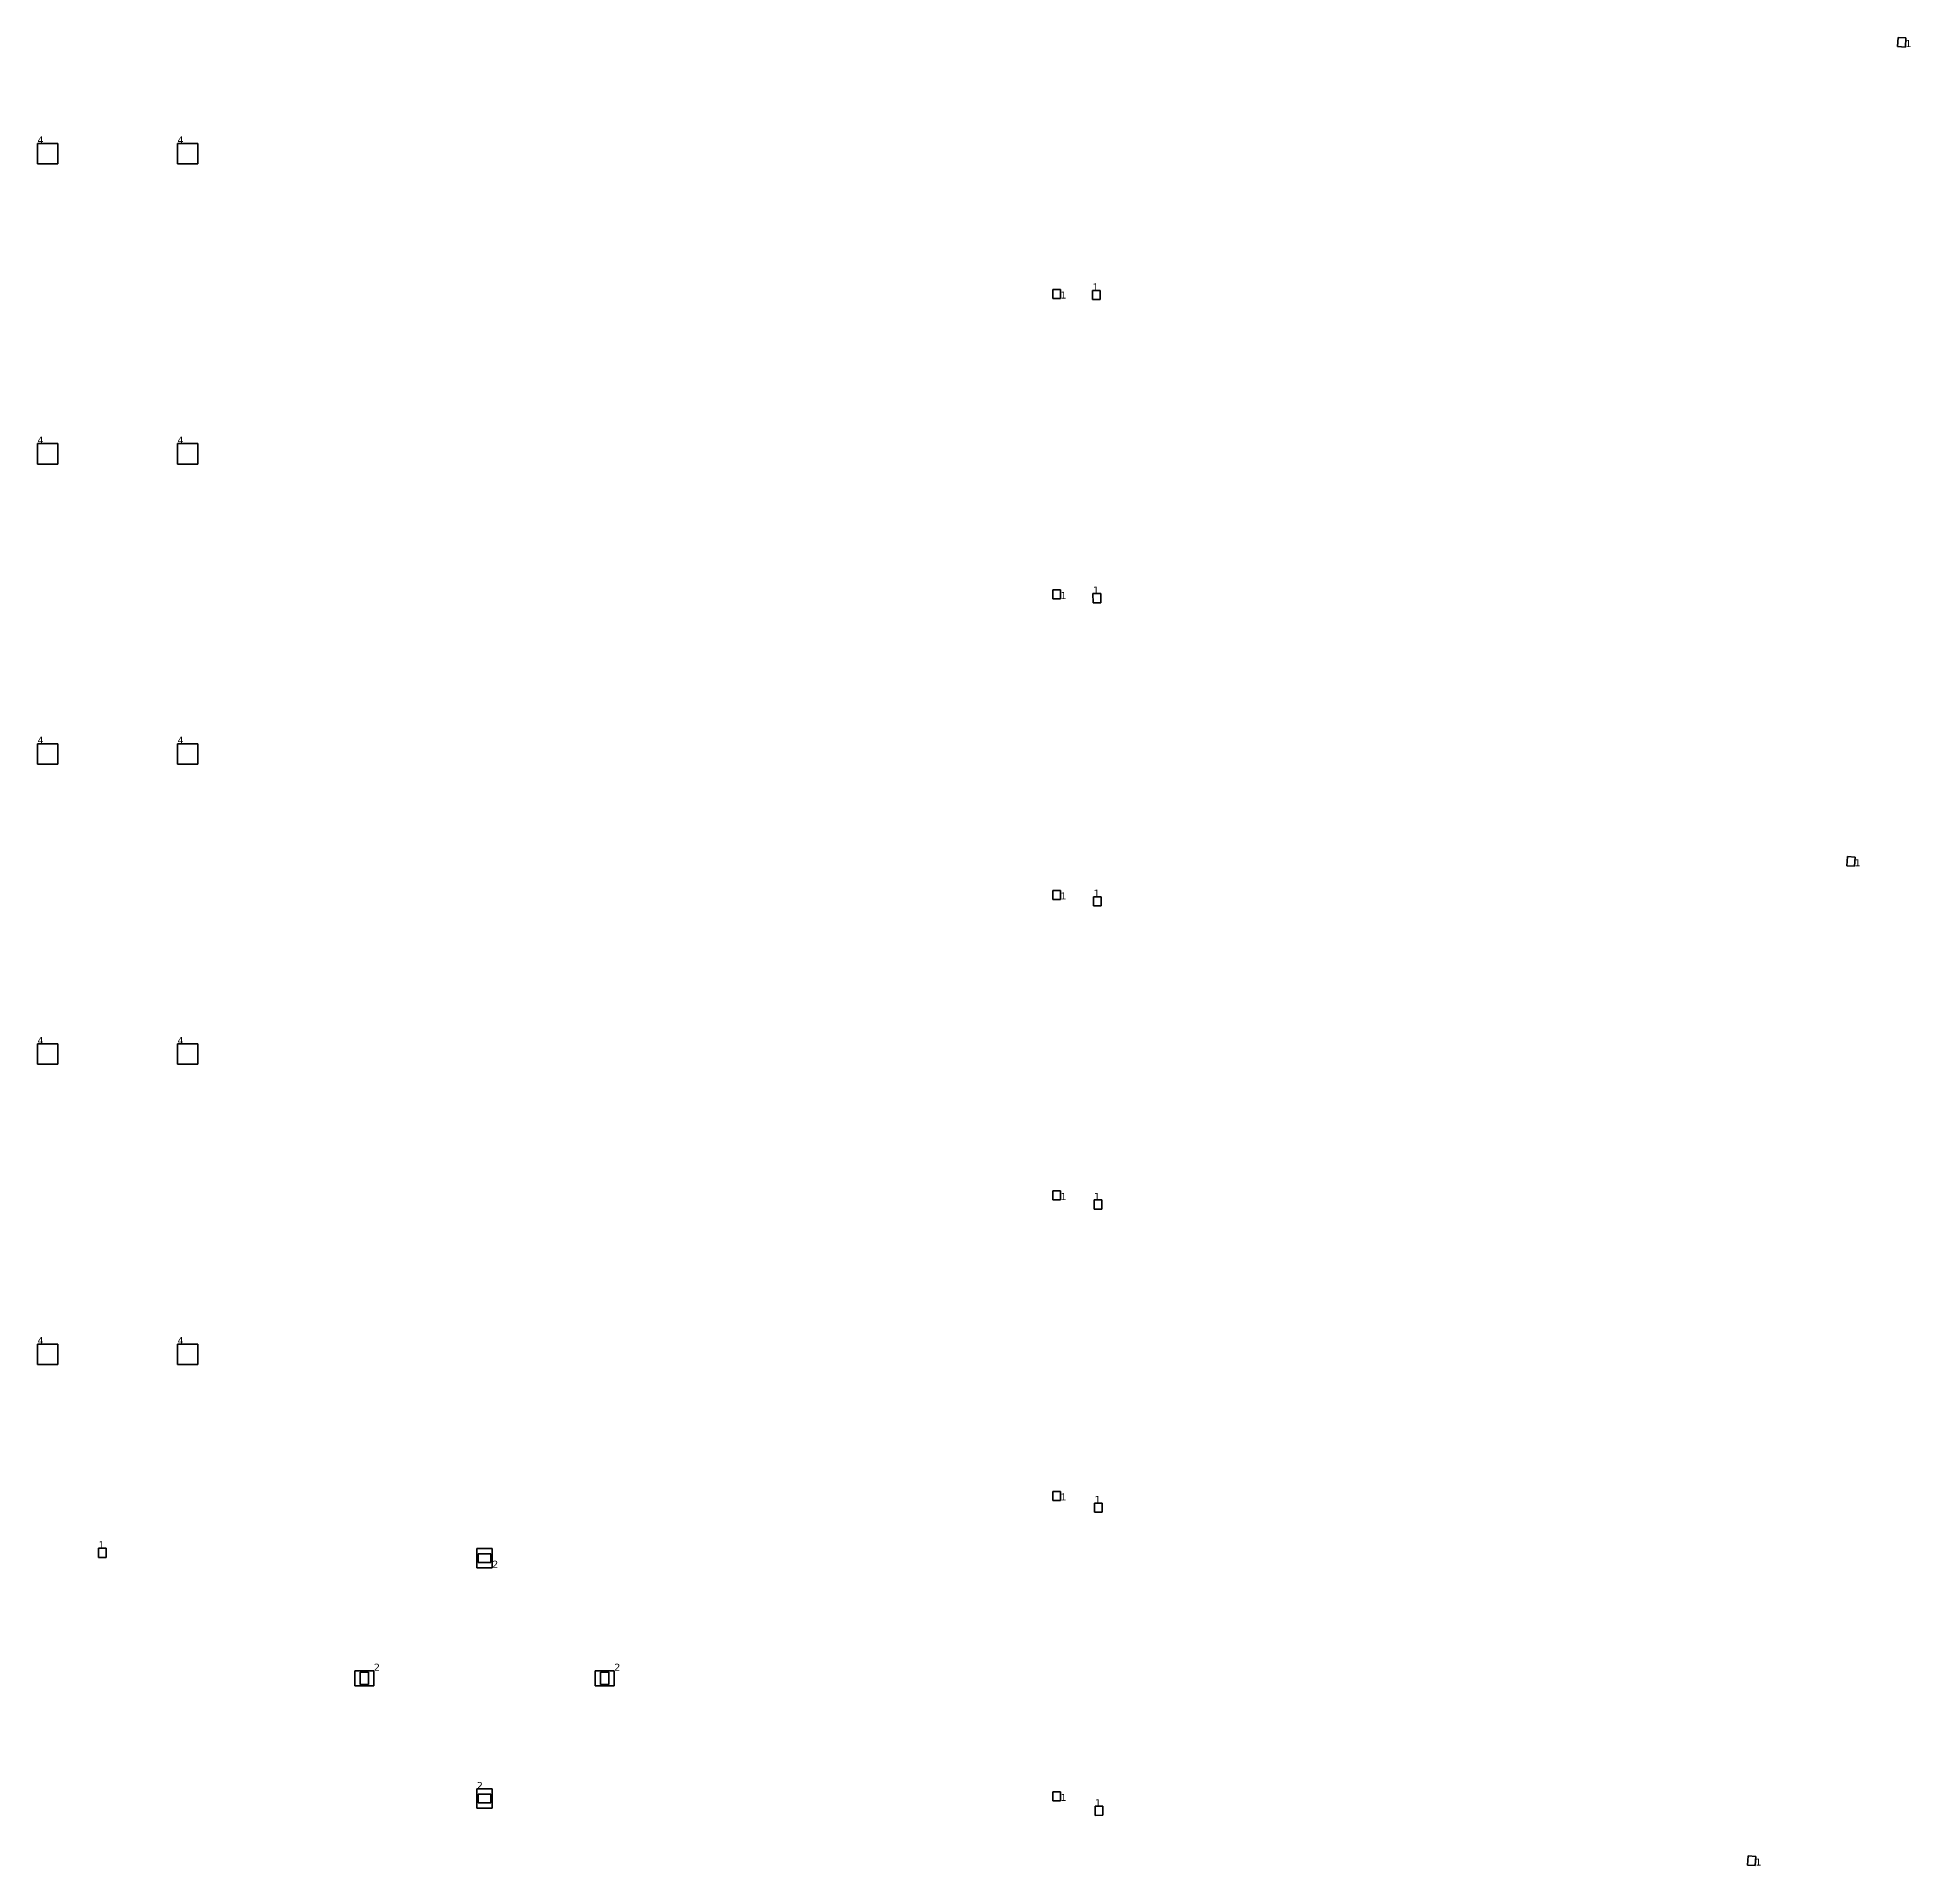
# Model space of a CAD drawing. Header units: inches. Extents: x -3 to 1235, y -1 to 963.
# Drawn here: x 159.58 to 207.85, y 57.78 to 104.87 of the extents above; entities that cross this region are included whole.
import ezdxf

# ---------------------------------------------------------------- set-up
doc = ezdxf.new("R2010")
doc.units = ezdxf.units.IN
doc.header["$MEASUREMENT"] = 0
doc.layers.add('DLX_TERR_LUM', color=7, linetype='Continuous', true_color=0x000000)
doc.layers.add('DLX_TERR_LUMKEY_IDX', color=7, linetype='Continuous', true_color=0x7f7f7f)
doc.styles.add('TableTextStyle', font='')
doc.styles.get('TableTextStyle').set_extended_font_data('VERDANA.TTF')

msp = doc.modelspace()

# ---------------------------------------------------------------- linework, layer by layer
at = {"layer": 'DLX_TERR_LUM'}
for points in [[(207.516, 104.631, 0), (207.531, 104.865, 0)], [(207.531, 104.865, 0), (207.516, 104.631, 0)], [(207.531, 104.865, 0), (207.516, 104.631, 0)], [(207.516, 104.631, 0), (207.531, 104.865, 0)], [(207.531, 104.865, 0), (207.73, 104.853, 0)], [(207.73, 104.853, 0), (207.531, 104.865, 0)], [(207.531, 104.865, 0), (207.531, 104.865, 0)], [(207.531, 104.865, 0), (207.531, 104.865, 0)], [(207.73, 104.853, 0), (207.531, 104.865, 0)], [(207.531, 104.865, 0), (207.73, 104.853, 0)], [(207.73, 104.853, 0), (207.716, 104.618, 0)], [(207.716, 104.618, 0), (207.73, 104.853, 0)], [(207.716, 104.618, 0), (207.73, 104.853, 0)], [(207.73, 104.853, 0), (207.716, 104.618, 0)], [(207.73, 104.853, 0), (207.73, 104.853, 0)], [(207.73, 104.853, 0), (207.73, 104.853, 0)], [(207.716, 104.618, 0), (207.516, 104.631, 0)], [(207.516, 104.631, 0), (207.516, 104.631, 0)], [(207.516, 104.631, 0), (207.716, 104.618, 0)], [(207.516, 104.631, 0), (207.516, 104.631, 0)], [(207.516, 104.631, 0), (207.716, 104.618, 0)], [(207.716, 104.618, 0), (207.516, 104.631, 0)], [(207.716, 104.618, 0), (207.716, 104.618, 0)], [(207.716, 104.618, 0), (207.716, 104.618, 0)], [(159.581, 101.61, 0), (159.581, 102.135, 0)], [(159.581, 102.135, 0), (159.581, 102.135, 0)], [(159.581, 102.135, 0), (159.581, 101.61, 0)], [(159.581, 102.135, 0), (160.106, 102.135, 0)], [(160.106, 102.135, 0), (159.581, 102.135, 0)], [(159.581, 102.135, 0), (159.581, 102.135, 0)], [(160.106, 102.135, 0), (159.581, 102.135, 0)], [(159.581, 102.135, 0), (159.581, 101.61, 0)], [(159.581, 101.61, 0), (159.581, 102.135, 0)], [(159.581, 102.135, 0), (160.106, 102.135, 0)], [(160.106, 102.135, 0), (160.106, 102.135, 0)], [(160.106, 102.135, 0), (160.106, 101.61, 0)], [(160.106, 101.61, 0), (160.106, 102.135, 0)], [(160.106, 102.135, 0), (160.106, 102.135, 0)], [(160.106, 101.61, 0), (160.106, 102.135, 0)], [(160.106, 102.135, 0), (160.106, 101.61, 0)], [(163.189, 101.61, 0), (163.189, 102.135, 0)], [(163.189, 102.135, 0), (163.189, 102.135, 0)], [(163.189, 102.135, 0), (163.189, 101.61, 0)], [(163.189, 102.135, 0), (163.714, 102.135, 0)], [(163.714, 102.135, 0), (163.189, 102.135, 0)], [(163.189, 102.135, 0), (163.189, 102.135, 0)], [(163.714, 102.135, 0), (163.189, 102.135, 0)], [(163.189, 102.135, 0), (163.189, 101.61, 0)], [(163.189, 101.61, 0), (163.189, 102.135, 0)], [(163.189, 102.135, 0), (163.714, 102.135, 0)], [(163.714, 102.135, 0), (163.714, 102.135, 0)], [(163.714, 102.135, 0), (163.714, 101.61, 0)], [(163.714, 101.61, 0), (163.714, 102.135, 0)], [(163.714, 102.135, 0), (163.714, 102.135, 0)], [(163.714, 101.61, 0), (163.714, 102.135, 0)], [(163.714, 102.135, 0), (163.714, 101.61, 0)], [(160.106, 101.61, 0), (159.581, 101.61, 0)], [(159.581, 101.61, 0), (159.581, 101.61, 0)], [(159.581, 101.61, 0), (160.106, 101.61, 0)], [(159.581, 101.61, 0), (159.581, 101.61, 0)], [(159.581, 101.61, 0), (160.106, 101.61, 0)], [(160.106, 101.61, 0), (159.581, 101.61, 0)], [(160.106, 101.61, 0), (160.106, 101.61, 0)], [(160.106, 101.61, 0), (160.106, 101.61, 0)], [(163.714, 101.61, 0), (163.189, 101.61, 0)], [(163.189, 101.61, 0), (163.189, 101.61, 0)], [(163.189, 101.61, 0), (163.714, 101.61, 0)], [(163.189, 101.61, 0), (163.189, 101.61, 0)], [(163.189, 101.61, 0), (163.714, 101.61, 0)], [(163.714, 101.61, 0), (163.189, 101.61, 0)], [(163.714, 101.61, 0), (163.714, 101.61, 0)], [(163.714, 101.61, 0), (163.714, 101.61, 0)], [(185.744, 98.377, 0), (185.944, 98.377, 0)], [(185.944, 98.377, 0), (185.744, 98.377, 0)], [(185.744, 98.377, 0), (185.744, 98.377, 0)], [(185.744, 98.142, 0), (185.744, 98.377, 0)], [(185.744, 98.377, 0), (185.744, 98.377, 0)], [(185.744, 98.377, 0), (185.744, 98.142, 0)], [(185.944, 98.377, 0), (185.744, 98.377, 0)], [(185.744, 98.377, 0), (185.744, 98.142, 0)], [(185.744, 98.377, 0), (185.944, 98.377, 0)], [(185.744, 98.142, 0), (185.744, 98.377, 0)], [(185.944, 98.142, 0), (185.744, 98.142, 0)], [(185.744, 98.142, 0), (185.744, 98.142, 0)], [(185.744, 98.142, 0), (185.944, 98.142, 0)], [(185.744, 98.142, 0), (185.744, 98.142, 0)], [(185.744, 98.142, 0), (185.944, 98.142, 0)], [(185.944, 98.142, 0), (185.744, 98.142, 0)], [(185.944, 98.377, 0), (185.944, 98.377, 0)], [(185.944, 98.377, 0), (185.944, 98.142, 0)], [(185.944, 98.142, 0), (185.944, 98.377, 0)], [(185.944, 98.377, 0), (185.944, 98.377, 0)], [(185.944, 98.142, 0), (185.944, 98.377, 0)], [(185.944, 98.377, 0), (185.944, 98.142, 0)], [(185.944, 98.142, 0), (185.944, 98.142, 0)], [(185.944, 98.142, 0), (185.944, 98.142, 0)], [(186.769, 98.35, 0), (186.969, 98.351, 0)], [(186.969, 98.351, 0), (186.769, 98.35, 0)], [(186.969, 98.351, 0), (186.769, 98.35, 0)], [(186.769, 98.35, 0), (186.969, 98.351, 0)], [(186.769, 98.115, 0), (186.769, 98.35, 0)], [(186.769, 98.35, 0), (186.769, 98.35, 0)], [(186.769, 98.35, 0), (186.769, 98.115, 0)], [(186.769, 98.35, 0), (186.769, 98.35, 0)], [(186.769, 98.35, 0), (186.769, 98.115, 0)], [(186.769, 98.115, 0), (186.769, 98.35, 0)], [(186.969, 98.116, 0), (186.769, 98.115, 0)], [(186.769, 98.115, 0), (186.969, 98.116, 0)], [(186.769, 98.115, 0), (186.969, 98.116, 0)], [(186.969, 98.116, 0), (186.769, 98.115, 0)], [(186.769, 98.115, 0), (186.769, 98.115, 0)], [(186.769, 98.115, 0), (186.769, 98.115, 0)], [(186.969, 98.351, 0), (186.969, 98.351, 0)], [(186.969, 98.351, 0), (186.969, 98.116, 0)], [(186.969, 98.116, 0), (186.969, 98.351, 0)], [(186.969, 98.351, 0), (186.969, 98.351, 0)], [(186.969, 98.116, 0), (186.969, 98.351, 0)], [(186.969, 98.351, 0), (186.969, 98.116, 0)], [(186.969, 98.116, 0), (186.969, 98.116, 0)], [(186.969, 98.116, 0), (186.969, 98.116, 0)], [(159.581, 93.879, 0), (159.581, 94.404, 0)], [(159.581, 94.404, 0), (159.581, 94.404, 0)], [(159.581, 94.404, 0), (159.581, 93.879, 0)], [(159.581, 94.404, 0), (160.106, 94.404, 0)], [(160.106, 94.404, 0), (159.581, 94.404, 0)], [(159.581, 94.404, 0), (159.581, 94.404, 0)], [(160.106, 94.404, 0), (159.581, 94.404, 0)], [(159.581, 94.404, 0), (159.581, 93.879, 0)], [(159.581, 93.879, 0), (159.581, 94.404, 0)], [(159.581, 94.404, 0), (160.106, 94.404, 0)], [(160.106, 94.404, 0), (160.106, 94.404, 0)], [(160.106, 94.404, 0), (160.106, 93.879, 0)], [(160.106, 93.879, 0), (160.106, 94.404, 0)], [(160.106, 94.404, 0), (160.106, 94.404, 0)], [(160.106, 93.879, 0), (160.106, 94.404, 0)], [(160.106, 94.404, 0), (160.106, 93.879, 0)], [(163.189, 93.879, 0), (163.189, 94.404, 0)], [(163.189, 94.404, 0), (163.189, 94.404, 0)], [(163.189, 94.404, 0), (163.189, 93.879, 0)], [(163.189, 94.404, 0), (163.714, 94.404, 0)], [(163.714, 94.404, 0), (163.189, 94.404, 0)], [(163.189, 94.404, 0), (163.189, 94.404, 0)], [(163.714, 94.404, 0), (163.189, 94.404, 0)], [(163.189, 94.404, 0), (163.189, 93.879, 0)], [(163.189, 93.879, 0), (163.189, 94.404, 0)], [(163.189, 94.404, 0), (163.714, 94.404, 0)], [(163.714, 94.404, 0), (163.714, 94.404, 0)], [(163.714, 94.404, 0), (163.714, 93.879, 0)], [(163.714, 93.879, 0), (163.714, 94.404, 0)], [(163.714, 94.404, 0), (163.714, 94.404, 0)], [(163.714, 93.879, 0), (163.714, 94.404, 0)], [(163.714, 94.404, 0), (163.714, 93.879, 0)], [(160.106, 93.879, 0), (159.581, 93.879, 0)], [(159.581, 93.879, 0), (159.581, 93.879, 0)], [(159.581, 93.879, 0), (160.106, 93.879, 0)], [(159.581, 93.879, 0), (159.581, 93.879, 0)], [(159.581, 93.879, 0), (160.106, 93.879, 0)], [(160.106, 93.879, 0), (159.581, 93.879, 0)], [(160.106, 93.879, 0), (160.106, 93.879, 0)], [(160.106, 93.879, 0), (160.106, 93.879, 0)], [(163.714, 93.879, 0), (163.189, 93.879, 0)], [(163.189, 93.879, 0), (163.189, 93.879, 0)], [(163.189, 93.879, 0), (163.714, 93.879, 0)], [(163.189, 93.879, 0), (163.189, 93.879, 0)], [(163.189, 93.879, 0), (163.714, 93.879, 0)], [(163.714, 93.879, 0), (163.189, 93.879, 0)], [(163.714, 93.879, 0), (163.714, 93.879, 0)], [(163.714, 93.879, 0), (163.714, 93.879, 0)], [(185.744, 90.637, 0), (185.944, 90.637, 0)], [(185.944, 90.637, 0), (185.744, 90.637, 0)], [(185.744, 90.637, 0), (185.744, 90.637, 0)], [(185.744, 90.402, 0), (185.744, 90.637, 0)], [(185.744, 90.637, 0), (185.744, 90.637, 0)], [(185.744, 90.637, 0), (185.744, 90.402, 0)], [(185.944, 90.637, 0), (185.744, 90.637, 0)], [(185.744, 90.637, 0), (185.744, 90.402, 0)], [(185.744, 90.637, 0), (185.944, 90.637, 0)], [(185.744, 90.402, 0), (185.744, 90.637, 0)], [(185.944, 90.402, 0), (185.744, 90.402, 0)], [(185.744, 90.402, 0), (185.744, 90.402, 0)], [(185.744, 90.402, 0), (185.944, 90.402, 0)], [(185.744, 90.402, 0), (185.744, 90.402, 0)], [(185.744, 90.402, 0), (185.944, 90.402, 0)], [(185.944, 90.402, 0), (185.744, 90.402, 0)], [(185.944, 90.637, 0), (185.944, 90.637, 0)], [(185.944, 90.637, 0), (185.944, 90.402, 0)], [(185.944, 90.402, 0), (185.944, 90.637, 0)], [(185.944, 90.637, 0), (185.944, 90.637, 0)], [(185.944, 90.402, 0), (185.944, 90.637, 0)], [(185.944, 90.637, 0), (185.944, 90.402, 0)], [(185.944, 90.402, 0), (185.944, 90.402, 0)], [(185.944, 90.402, 0), (185.944, 90.402, 0)], [(186.783, 90.307, 0), (186.782, 90.542, 0)], [(186.782, 90.542, 0), (186.782, 90.542, 0)], [(186.782, 90.542, 0), (186.783, 90.307, 0)], [(186.782, 90.542, 0), (186.982, 90.542, 0)], [(186.982, 90.542, 0), (186.782, 90.542, 0)], [(186.782, 90.542, 0), (186.782, 90.542, 0)], [(186.982, 90.542, 0), (186.782, 90.542, 0)], [(186.782, 90.542, 0), (186.783, 90.307, 0)], [(186.783, 90.307, 0), (186.782, 90.542, 0)], [(186.782, 90.542, 0), (186.982, 90.542, 0)], [(186.982, 90.307, 0), (186.783, 90.307, 0)], [(186.783, 90.307, 0), (186.783, 90.307, 0)], [(186.783, 90.307, 0), (186.982, 90.307, 0)], [(186.783, 90.307, 0), (186.783, 90.307, 0)], [(186.783, 90.307, 0), (186.982, 90.307, 0)], [(186.982, 90.307, 0), (186.783, 90.307, 0)], [(186.982, 90.542, 0), (186.982, 90.542, 0)], [(186.982, 90.542, 0), (186.982, 90.307, 0)], [(186.982, 90.307, 0), (186.982, 90.542, 0)], [(186.982, 90.542, 0), (186.982, 90.542, 0)], [(186.982, 90.307, 0), (186.982, 90.542, 0)], [(186.982, 90.542, 0), (186.982, 90.307, 0)], [(186.982, 90.307, 0), (186.982, 90.307, 0)], [(186.982, 90.307, 0), (186.982, 90.307, 0)], [(159.581, 86.148, 0), (159.581, 86.673, 0)], [(159.581, 86.673, 0), (159.581, 86.673, 0)], [(159.581, 86.673, 0), (159.581, 86.148, 0)], [(159.581, 86.673, 0), (160.106, 86.673, 0)], [(160.106, 86.673, 0), (159.581, 86.673, 0)], [(159.581, 86.673, 0), (159.581, 86.673, 0)], [(160.106, 86.673, 0), (159.581, 86.673, 0)], [(159.581, 86.673, 0), (159.581, 86.148, 0)], [(159.581, 86.148, 0), (159.581, 86.673, 0)], [(159.581, 86.673, 0), (160.106, 86.673, 0)], [(160.106, 86.673, 0), (160.106, 86.673, 0)], [(160.106, 86.673, 0), (160.106, 86.148, 0)], [(160.106, 86.148, 0), (160.106, 86.673, 0)], [(160.106, 86.673, 0), (160.106, 86.673, 0)], [(160.106, 86.148, 0), (160.106, 86.673, 0)], [(160.106, 86.673, 0), (160.106, 86.148, 0)], [(163.189, 86.148, 0), (163.189, 86.673, 0)], [(163.189, 86.673, 0), (163.189, 86.673, 0)], [(163.189, 86.673, 0), (163.189, 86.148, 0)], [(163.189, 86.673, 0), (163.714, 86.673, 0)], [(163.714, 86.673, 0), (163.189, 86.673, 0)], [(163.189, 86.673, 0), (163.189, 86.673, 0)], [(163.714, 86.673, 0), (163.189, 86.673, 0)], [(163.189, 86.673, 0), (163.189, 86.148, 0)], [(163.189, 86.148, 0), (163.189, 86.673, 0)], [(163.189, 86.673, 0), (163.714, 86.673, 0)], [(163.714, 86.673, 0), (163.714, 86.673, 0)], [(163.714, 86.673, 0), (163.714, 86.148, 0)], [(163.714, 86.148, 0), (163.714, 86.673, 0)], [(163.714, 86.673, 0), (163.714, 86.673, 0)], [(163.714, 86.148, 0), (163.714, 86.673, 0)], [(163.714, 86.673, 0), (163.714, 86.148, 0)], [(160.106, 86.148, 0), (159.581, 86.148, 0)], [(159.581, 86.148, 0), (159.581, 86.148, 0)], [(159.581, 86.148, 0), (160.106, 86.148, 0)], [(159.581, 86.148, 0), (159.581, 86.148, 0)], [(159.581, 86.148, 0), (160.106, 86.148, 0)], [(160.106, 86.148, 0), (159.581, 86.148, 0)], [(160.106, 86.148, 0), (160.106, 86.148, 0)], [(160.106, 86.148, 0), (160.106, 86.148, 0)], [(163.714, 86.148, 0), (163.189, 86.148, 0)], [(163.189, 86.148, 0), (163.189, 86.148, 0)], [(163.189, 86.148, 0), (163.714, 86.148, 0)], [(163.189, 86.148, 0), (163.189, 86.148, 0)], [(163.189, 86.148, 0), (163.714, 86.148, 0)], [(163.714, 86.148, 0), (163.189, 86.148, 0)], [(163.714, 86.148, 0), (163.714, 86.148, 0)], [(163.714, 86.148, 0), (163.714, 86.148, 0)], [(206.208, 83.531, 0), (206.222, 83.766, 0)], [(206.222, 83.766, 0), (206.208, 83.531, 0)], [(206.222, 83.766, 0), (206.208, 83.531, 0)], [(206.208, 83.531, 0), (206.222, 83.766, 0)], [(206.407, 83.519, 0), (206.208, 83.531, 0)], [(206.208, 83.531, 0), (206.208, 83.531, 0)], [(206.208, 83.531, 0), (206.407, 83.519, 0)], [(206.208, 83.531, 0), (206.208, 83.531, 0)], [(206.208, 83.531, 0), (206.407, 83.519, 0)], [(206.407, 83.519, 0), (206.208, 83.531, 0)], [(206.222, 83.766, 0), (206.422, 83.754, 0)], [(206.422, 83.754, 0), (206.222, 83.766, 0)], [(206.222, 83.766, 0), (206.222, 83.766, 0)], [(206.222, 83.766, 0), (206.222, 83.766, 0)], [(206.422, 83.754, 0), (206.222, 83.766, 0)], [(206.222, 83.766, 0), (206.422, 83.754, 0)], [(206.422, 83.754, 0), (206.407, 83.519, 0)], [(206.407, 83.519, 0), (206.422, 83.754, 0)], [(206.407, 83.519, 0), (206.422, 83.754, 0)], [(206.422, 83.754, 0), (206.407, 83.519, 0)], [(206.407, 83.519, 0), (206.407, 83.519, 0)], [(206.407, 83.519, 0), (206.407, 83.519, 0)], [(206.422, 83.754, 0), (206.422, 83.754, 0)], [(206.422, 83.754, 0), (206.422, 83.754, 0)], [(185.744, 82.897, 0), (185.944, 82.897, 0)], [(185.944, 82.897, 0), (185.744, 82.897, 0)], [(185.744, 82.897, 0), (185.744, 82.897, 0)], [(185.744, 82.662, 0), (185.744, 82.897, 0)], [(185.744, 82.897, 0), (185.744, 82.897, 0)], [(185.744, 82.897, 0), (185.744, 82.662, 0)], [(185.944, 82.897, 0), (185.744, 82.897, 0)], [(185.744, 82.897, 0), (185.744, 82.662, 0)], [(185.744, 82.897, 0), (185.944, 82.897, 0)], [(185.744, 82.662, 0), (185.744, 82.897, 0)], [(185.944, 82.662, 0), (185.744, 82.662, 0)], [(185.744, 82.662, 0), (185.744, 82.662, 0)], [(185.744, 82.662, 0), (185.944, 82.662, 0)], [(185.744, 82.662, 0), (185.744, 82.662, 0)], [(185.744, 82.662, 0), (185.944, 82.662, 0)], [(185.944, 82.662, 0), (185.744, 82.662, 0)], [(185.944, 82.897, 0), (185.944, 82.897, 0)], [(185.944, 82.897, 0), (185.944, 82.662, 0)], [(185.944, 82.662, 0), (185.944, 82.897, 0)], [(185.944, 82.897, 0), (185.944, 82.897, 0)], [(185.944, 82.662, 0), (185.944, 82.897, 0)], [(185.944, 82.897, 0), (185.944, 82.662, 0)], [(185.944, 82.662, 0), (185.944, 82.662, 0)], [(185.944, 82.662, 0), (185.944, 82.662, 0)], [(186.796, 82.498, 0), (186.795, 82.733, 0)], [(186.795, 82.733, 0), (186.795, 82.733, 0)], [(186.795, 82.733, 0), (186.796, 82.498, 0)], [(186.795, 82.733, 0), (186.995, 82.733, 0)], [(186.995, 82.733, 0), (186.795, 82.733, 0)], [(186.795, 82.733, 0), (186.795, 82.733, 0)], [(186.995, 82.733, 0), (186.795, 82.733, 0)], [(186.795, 82.733, 0), (186.796, 82.498, 0)], [(186.796, 82.498, 0), (186.795, 82.733, 0)], [(186.795, 82.733, 0), (186.995, 82.733, 0)], [(186.995, 82.733, 0), (186.995, 82.733, 0)], [(186.995, 82.733, 0), (186.996, 82.498, 0)], [(186.996, 82.498, 0), (186.995, 82.733, 0)], [(186.995, 82.733, 0), (186.995, 82.733, 0)], [(186.996, 82.498, 0), (186.995, 82.733, 0)], [(186.995, 82.733, 0), (186.996, 82.498, 0)], [(186.996, 82.498, 0), (186.796, 82.498, 0)], [(186.796, 82.498, 0), (186.796, 82.498, 0)], [(186.796, 82.498, 0), (186.996, 82.498, 0)], [(186.796, 82.498, 0), (186.796, 82.498, 0)], [(186.796, 82.498, 0), (186.996, 82.498, 0)], [(186.996, 82.498, 0), (186.796, 82.498, 0)], [(186.996, 82.498, 0), (186.996, 82.498, 0)], [(186.996, 82.498, 0), (186.996, 82.498, 0)], [(159.581, 78.416, 0), (159.581, 78.941, 0)], [(159.581, 78.941, 0), (159.581, 78.941, 0)], [(159.581, 78.941, 0), (159.581, 78.416, 0)], [(159.581, 78.941, 0), (160.106, 78.941, 0)], [(160.106, 78.941, 0), (159.581, 78.941, 0)], [(159.581, 78.941, 0), (159.581, 78.941, 0)], [(160.106, 78.941, 0), (159.581, 78.941, 0)], [(159.581, 78.941, 0), (159.581, 78.416, 0)], [(159.581, 78.416, 0), (159.581, 78.941, 0)], [(159.581, 78.941, 0), (160.106, 78.941, 0)], [(160.106, 78.941, 0), (160.106, 78.941, 0)], [(160.106, 78.941, 0), (160.106, 78.416, 0)], [(160.106, 78.416, 0), (160.106, 78.941, 0)], [(160.106, 78.941, 0), (160.106, 78.941, 0)], [(160.106, 78.416, 0), (160.106, 78.941, 0)], [(160.106, 78.941, 0), (160.106, 78.416, 0)], [(163.189, 78.416, 0), (163.189, 78.941, 0)], [(163.189, 78.941, 0), (163.189, 78.941, 0)], [(163.189, 78.941, 0), (163.189, 78.416, 0)], [(163.189, 78.941, 0), (163.714, 78.941, 0)], [(163.714, 78.941, 0), (163.189, 78.941, 0)], [(163.189, 78.941, 0), (163.189, 78.941, 0)], [(163.714, 78.941, 0), (163.189, 78.941, 0)], [(163.189, 78.941, 0), (163.189, 78.416, 0)], [(163.189, 78.416, 0), (163.189, 78.941, 0)], [(163.189, 78.941, 0), (163.714, 78.941, 0)], [(163.714, 78.941, 0), (163.714, 78.941, 0)], [(163.714, 78.941, 0), (163.714, 78.416, 0)], [(163.714, 78.416, 0), (163.714, 78.941, 0)], [(163.714, 78.941, 0), (163.714, 78.941, 0)], [(163.714, 78.416, 0), (163.714, 78.941, 0)], [(163.714, 78.941, 0), (163.714, 78.416, 0)], [(160.106, 78.416, 0), (159.581, 78.416, 0)], [(159.581, 78.416, 0), (159.581, 78.416, 0)], [(159.581, 78.416, 0), (160.106, 78.416, 0)], [(159.581, 78.416, 0), (159.581, 78.416, 0)], [(159.581, 78.416, 0), (160.106, 78.416, 0)], [(160.106, 78.416, 0), (159.581, 78.416, 0)], [(160.106, 78.416, 0), (160.106, 78.416, 0)], [(160.106, 78.416, 0), (160.106, 78.416, 0)], [(163.714, 78.416, 0), (163.189, 78.416, 0)], [(163.189, 78.416, 0), (163.189, 78.416, 0)], [(163.189, 78.416, 0), (163.714, 78.416, 0)], [(163.189, 78.416, 0), (163.189, 78.416, 0)], [(163.189, 78.416, 0), (163.714, 78.416, 0)], [(163.714, 78.416, 0), (163.189, 78.416, 0)], [(163.714, 78.416, 0), (163.714, 78.416, 0)], [(163.714, 78.416, 0), (163.714, 78.416, 0)], [(185.744, 75.157, 0), (185.944, 75.157, 0)], [(185.944, 75.157, 0), (185.744, 75.157, 0)], [(185.744, 75.157, 0), (185.744, 75.157, 0)], [(185.744, 74.922, 0), (185.744, 75.157, 0)], [(185.744, 75.157, 0), (185.744, 75.157, 0)], [(185.744, 75.157, 0), (185.744, 74.922, 0)], [(185.944, 75.157, 0), (185.744, 75.157, 0)], [(185.744, 75.157, 0), (185.744, 74.922, 0)], [(185.744, 75.157, 0), (185.944, 75.157, 0)], [(185.744, 74.922, 0), (185.744, 75.157, 0)], [(185.944, 74.922, 0), (185.744, 74.922, 0)], [(185.744, 74.922, 0), (185.744, 74.922, 0)], [(185.744, 74.922, 0), (185.944, 74.922, 0)], [(185.744, 74.922, 0), (185.744, 74.922, 0)], [(185.744, 74.922, 0), (185.944, 74.922, 0)], [(185.944, 74.922, 0), (185.744, 74.922, 0)], [(185.944, 75.157, 0), (185.944, 75.157, 0)], [(185.944, 75.157, 0), (185.944, 74.922, 0)], [(185.944, 74.922, 0), (185.944, 75.157, 0)], [(185.944, 75.157, 0), (185.944, 75.157, 0)], [(185.944, 74.922, 0), (185.944, 75.157, 0)], [(185.944, 75.157, 0), (185.944, 74.922, 0)], [(185.944, 74.922, 0), (185.944, 74.922, 0)], [(185.944, 74.922, 0), (185.944, 74.922, 0)], [(186.809, 74.689, 0), (186.809, 74.924, 0)], [(186.809, 74.924, 0), (186.809, 74.924, 0)], [(186.809, 74.924, 0), (186.809, 74.689, 0)], [(186.809, 74.924, 0), (187.009, 74.924, 0)], [(187.009, 74.924, 0), (186.809, 74.924, 0)], [(186.809, 74.924, 0), (186.809, 74.924, 0)], [(187.009, 74.924, 0), (186.809, 74.924, 0)], [(186.809, 74.924, 0), (186.809, 74.689, 0)], [(186.809, 74.689, 0), (186.809, 74.924, 0)], [(186.809, 74.924, 0), (187.009, 74.924, 0)], [(187.009, 74.924, 0), (187.009, 74.924, 0)], [(187.009, 74.924, 0), (187.009, 74.689, 0)], [(187.009, 74.689, 0), (187.009, 74.924, 0)], [(187.009, 74.924, 0), (187.009, 74.924, 0)], [(187.009, 74.689, 0), (187.009, 74.924, 0)], [(187.009, 74.924, 0), (187.009, 74.689, 0)], [(187.009, 74.689, 0), (186.809, 74.689, 0)], [(186.809, 74.689, 0), (186.809, 74.689, 0)], [(186.809, 74.689, 0), (187.009, 74.689, 0)], [(186.809, 74.689, 0), (186.809, 74.689, 0)], [(186.809, 74.689, 0), (187.009, 74.689, 0)], [(187.009, 74.689, 0), (186.809, 74.689, 0)], [(187.009, 74.689, 0), (187.009, 74.689, 0)], [(187.009, 74.689, 0), (187.009, 74.689, 0)], [(159.581, 70.685, 0), (159.581, 71.21, 0)], [(159.581, 71.21, 0), (159.581, 71.21, 0)], [(159.581, 71.21, 0), (159.581, 70.685, 0)], [(159.581, 71.21, 0), (160.106, 71.21, 0)], [(160.106, 71.21, 0), (159.581, 71.21, 0)], [(159.581, 71.21, 0), (159.581, 71.21, 0)], [(160.106, 71.21, 0), (159.581, 71.21, 0)], [(159.581, 71.21, 0), (159.581, 70.685, 0)], [(159.581, 70.685, 0), (159.581, 71.21, 0)], [(159.581, 71.21, 0), (160.106, 71.21, 0)], [(160.106, 71.21, 0), (160.106, 71.21, 0)], [(160.106, 71.21, 0), (160.106, 70.685, 0)], [(160.106, 70.685, 0), (160.106, 71.21, 0)], [(160.106, 71.21, 0), (160.106, 71.21, 0)], [(160.106, 70.685, 0), (160.106, 71.21, 0)], [(160.106, 71.21, 0), (160.106, 70.685, 0)], [(163.189, 70.685, 0), (163.189, 71.21, 0)], [(163.189, 71.21, 0), (163.189, 71.21, 0)], [(163.189, 71.21, 0), (163.189, 70.685, 0)], [(163.189, 71.21, 0), (163.714, 71.21, 0)], [(163.714, 71.21, 0), (163.189, 71.21, 0)], [(163.189, 71.21, 0), (163.189, 71.21, 0)], [(163.714, 71.21, 0), (163.189, 71.21, 0)], [(163.189, 71.21, 0), (163.189, 70.685, 0)], [(163.189, 70.685, 0), (163.189, 71.21, 0)], [(163.189, 71.21, 0), (163.714, 71.21, 0)], [(163.714, 71.21, 0), (163.714, 71.21, 0)], [(163.714, 71.21, 0), (163.714, 70.685, 0)], [(163.714, 70.685, 0), (163.714, 71.21, 0)], [(163.714, 71.21, 0), (163.714, 71.21, 0)], [(163.714, 70.685, 0), (163.714, 71.21, 0)], [(163.714, 71.21, 0), (163.714, 70.685, 0)], [(160.106, 70.685, 0), (159.581, 70.685, 0)], [(159.581, 70.685, 0), (159.581, 70.685, 0)], [(159.581, 70.685, 0), (160.106, 70.685, 0)], [(159.581, 70.685, 0), (159.581, 70.685, 0)], [(159.581, 70.685, 0), (160.106, 70.685, 0)], [(160.106, 70.685, 0), (159.581, 70.685, 0)], [(160.106, 70.685, 0), (160.106, 70.685, 0)], [(160.106, 70.685, 0), (160.106, 70.685, 0)], [(163.714, 70.685, 0), (163.189, 70.685, 0)], [(163.189, 70.685, 0), (163.189, 70.685, 0)], [(163.189, 70.685, 0), (163.714, 70.685, 0)], [(163.189, 70.685, 0), (163.189, 70.685, 0)], [(163.189, 70.685, 0), (163.714, 70.685, 0)], [(163.714, 70.685, 0), (163.189, 70.685, 0)], [(163.714, 70.685, 0), (163.714, 70.685, 0)], [(163.714, 70.685, 0), (163.714, 70.685, 0)], [(185.744, 67.417, 0), (185.944, 67.417, 0)], [(185.944, 67.417, 0), (185.744, 67.417, 0)], [(185.744, 67.417, 0), (185.744, 67.417, 0)], [(185.744, 67.182, 0), (185.744, 67.417, 0)], [(185.744, 67.417, 0), (185.744, 67.417, 0)], [(185.744, 67.417, 0), (185.744, 67.182, 0)], [(185.944, 67.417, 0), (185.744, 67.417, 0)], [(185.744, 67.417, 0), (185.744, 67.182, 0)], [(185.744, 67.417, 0), (185.944, 67.417, 0)], [(185.744, 67.182, 0), (185.744, 67.417, 0)], [(185.944, 67.182, 0), (185.744, 67.182, 0)], [(185.744, 67.182, 0), (185.744, 67.182, 0)], [(185.744, 67.182, 0), (185.944, 67.182, 0)], [(185.744, 67.182, 0), (185.744, 67.182, 0)], [(185.744, 67.182, 0), (185.944, 67.182, 0)], [(185.944, 67.182, 0), (185.744, 67.182, 0)], [(185.944, 67.417, 0), (185.944, 67.417, 0)], [(185.944, 67.417, 0), (185.944, 67.182, 0)], [(185.944, 67.182, 0), (185.944, 67.417, 0)], [(185.944, 67.417, 0), (185.944, 67.417, 0)], [(185.944, 67.182, 0), (185.944, 67.417, 0)], [(185.944, 67.417, 0), (185.944, 67.182, 0)], [(185.944, 67.182, 0), (185.944, 67.182, 0)], [(185.944, 67.182, 0), (185.944, 67.182, 0)], [(186.822, 66.88, 0), (186.822, 67.115, 0)], [(186.822, 67.115, 0), (186.822, 67.115, 0)], [(186.822, 67.115, 0), (186.822, 66.88, 0)], [(186.822, 67.115, 0), (187.022, 67.115, 0)], [(187.022, 67.115, 0), (186.822, 67.115, 0)], [(186.822, 67.115, 0), (186.822, 67.115, 0)], [(187.022, 67.115, 0), (186.822, 67.115, 0)], [(186.822, 67.115, 0), (186.822, 66.88, 0)], [(186.822, 66.88, 0), (186.822, 67.115, 0)], [(186.822, 67.115, 0), (187.022, 67.115, 0)], [(187.022, 67.115, 0), (187.022, 67.115, 0)], [(187.022, 67.115, 0), (187.022, 66.88, 0)], [(187.022, 66.88, 0), (187.022, 67.115, 0)], [(187.022, 67.115, 0), (187.022, 67.115, 0)], [(187.022, 66.88, 0), (187.022, 67.115, 0)], [(187.022, 67.115, 0), (187.022, 66.88, 0)], [(187.022, 66.88, 0), (186.822, 66.88, 0)], [(186.822, 66.88, 0), (186.822, 66.88, 0)], [(186.822, 66.88, 0), (187.022, 66.88, 0)], [(186.822, 66.88, 0), (186.822, 66.88, 0)], [(186.822, 66.88, 0), (187.022, 66.88, 0)], [(187.022, 66.88, 0), (186.822, 66.88, 0)], [(187.022, 66.88, 0), (187.022, 66.88, 0)], [(187.022, 66.88, 0), (187.022, 66.88, 0)], [(161.153, 65.716, 0), (161.153, 65.951, 0)], [(161.153, 65.951, 0), (161.153, 65.951, 0)], [(161.153, 65.951, 0), (161.153, 65.716, 0)], [(161.153, 65.951, 0), (161.353, 65.951, 0)], [(161.353, 65.951, 0), (161.153, 65.951, 0)], [(161.153, 65.951, 0), (161.153, 65.951, 0)], [(161.353, 65.951, 0), (161.153, 65.951, 0)], [(161.153, 65.951, 0), (161.153, 65.716, 0)], [(161.153, 65.716, 0), (161.153, 65.951, 0)], [(161.153, 65.951, 0), (161.353, 65.951, 0)], [(161.353, 65.716, 0), (161.153, 65.716, 0)], [(161.153, 65.716, 0), (161.153, 65.716, 0)], [(161.153, 65.716, 0), (161.353, 65.716, 0)], [(161.153, 65.716, 0), (161.153, 65.716, 0)], [(161.153, 65.716, 0), (161.353, 65.716, 0)], [(161.353, 65.716, 0), (161.153, 65.716, 0)], [(161.353, 65.951, 0), (161.353, 65.951, 0)], [(161.353, 65.951, 0), (161.353, 65.716, 0)], [(161.353, 65.716, 0), (161.353, 65.951, 0)], [(161.353, 65.951, 0), (161.353, 65.951, 0)], [(161.353, 65.716, 0), (161.353, 65.951, 0)], [(161.353, 65.951, 0), (161.353, 65.716, 0)], [(161.353, 65.716, 0), (161.353, 65.716, 0)], [(161.353, 65.716, 0), (161.353, 65.716, 0)], [(170.903, 65.944, 0), (171.298, 65.944, 0)], [(171.298, 65.944, 0), (170.903, 65.944, 0)], [(170.903, 65.944, 0), (170.903, 65.944, 0)], [(170.903, 65.45, 0), (170.903, 65.944, 0)], [(170.903, 65.944, 0), (170.903, 65.944, 0)], [(170.903, 65.944, 0), (170.903, 65.45, 0)], [(171.298, 65.944, 0), (170.903, 65.944, 0)], [(170.903, 65.944, 0), (170.903, 65.45, 0)], [(170.903, 65.944, 0), (171.298, 65.944, 0)], [(170.903, 65.45, 0), (170.903, 65.944, 0)], [(171.262, 65.807, 0), (170.939, 65.807, 0)], [(170.939, 65.807, 0), (170.939, 65.586, 0)], [(170.939, 65.586, 0), (170.939, 65.807, 0)], [(170.939, 65.807, 0), (171.262, 65.807, 0)], [(171.262, 65.586, 0), (171.262, 65.807, 0)], [(171.262, 65.807, 0), (171.262, 65.586, 0)], [(171.298, 65.944, 0), (171.298, 65.944, 0)], [(171.298, 65.944, 0), (171.298, 65.45, 0)], [(171.298, 65.45, 0), (171.298, 65.944, 0)], [(171.298, 65.944, 0), (171.298, 65.944, 0)], [(171.298, 65.45, 0), (171.298, 65.944, 0)], [(171.298, 65.944, 0), (171.298, 65.45, 0)], [(171.298, 65.45, 0), (170.903, 65.45, 0)], [(170.903, 65.45, 0), (170.903, 65.45, 0)], [(170.903, 65.45, 0), (171.298, 65.45, 0)], [(170.903, 65.45, 0), (170.903, 65.45, 0)], [(170.903, 65.45, 0), (171.298, 65.45, 0)], [(171.298, 65.45, 0), (170.903, 65.45, 0)], [(170.939, 65.586, 0), (171.262, 65.586, 0)], [(171.262, 65.586, 0), (170.939, 65.586, 0)], [(171.298, 65.45, 0), (171.298, 65.45, 0)], [(171.298, 65.45, 0), (171.298, 65.45, 0)], [(167.756, 62.403, 0), (167.756, 62.797, 0)], [(167.756, 62.797, 0), (167.756, 62.797, 0)], [(167.756, 62.797, 0), (167.756, 62.403, 0)], [(167.756, 62.797, 0), (168.25, 62.797, 0)], [(168.25, 62.797, 0), (167.756, 62.797, 0)], [(167.756, 62.797, 0), (167.756, 62.797, 0)], [(168.25, 62.797, 0), (167.756, 62.797, 0)], [(167.756, 62.797, 0), (167.756, 62.403, 0)], [(167.756, 62.403, 0), (167.756, 62.797, 0)], [(167.756, 62.797, 0), (168.25, 62.797, 0)], [(168.114, 62.761, 0), (167.893, 62.761, 0)], [(167.893, 62.761, 0), (167.893, 62.438, 0)], [(167.893, 62.438, 0), (167.893, 62.761, 0)], [(167.893, 62.761, 0), (168.114, 62.761, 0)], [(168.114, 62.438, 0), (168.114, 62.761, 0)], [(168.114, 62.761, 0), (168.114, 62.438, 0)], [(168.25, 62.797, 0), (168.25, 62.797, 0)], [(168.25, 62.797, 0), (168.25, 62.403, 0)], [(168.25, 62.403, 0), (168.25, 62.797, 0)], [(168.25, 62.797, 0), (168.25, 62.797, 0)], [(168.25, 62.403, 0), (168.25, 62.797, 0)], [(168.25, 62.797, 0), (168.25, 62.403, 0)], [(173.95, 62.403, 0), (173.95, 62.797, 0)], [(173.95, 62.797, 0), (173.95, 62.797, 0)], [(173.95, 62.797, 0), (173.95, 62.403, 0)], [(173.95, 62.797, 0), (174.444, 62.797, 0)], [(174.444, 62.797, 0), (173.95, 62.797, 0)], [(173.95, 62.797, 0), (173.95, 62.797, 0)], [(173.95, 62.797, 0), (173.95, 62.403, 0)], [(174.444, 62.797, 0), (173.95, 62.797, 0)], [(173.95, 62.403, 0), (173.95, 62.797, 0)], [(173.95, 62.797, 0), (174.444, 62.797, 0)], [(174.086, 62.761, 0), (174.086, 62.438, 0)], [(174.307, 62.761, 0), (174.086, 62.761, 0)], [(174.086, 62.438, 0), (174.086, 62.761, 0)], [(174.086, 62.761, 0), (174.307, 62.761, 0)], [(174.307, 62.438, 0), (174.307, 62.761, 0)], [(174.307, 62.761, 0), (174.307, 62.438, 0)], [(174.444, 62.797, 0), (174.444, 62.403, 0)], [(174.444, 62.403, 0), (174.444, 62.797, 0)], [(174.444, 62.797, 0), (174.444, 62.797, 0)], [(174.444, 62.797, 0), (174.444, 62.797, 0)], [(174.444, 62.403, 0), (174.444, 62.797, 0)], [(174.444, 62.797, 0), (174.444, 62.403, 0)], [(167.756, 62.403, 0), (167.756, 62.403, 0)], [(168.25, 62.403, 0), (167.756, 62.403, 0)], [(167.756, 62.403, 0), (167.756, 62.403, 0)], [(167.756, 62.403, 0), (168.25, 62.403, 0)], [(167.756, 62.403, 0), (168.25, 62.403, 0)], [(168.25, 62.403, 0), (167.756, 62.403, 0)], [(167.893, 62.438, 0), (168.114, 62.438, 0)], [(168.114, 62.438, 0), (167.893, 62.438, 0)], [(168.25, 62.403, 0), (168.25, 62.403, 0)], [(168.25, 62.403, 0), (168.25, 62.403, 0)], [(174.444, 62.403, 0), (173.95, 62.403, 0)], [(173.95, 62.403, 0), (173.95, 62.403, 0)], [(173.95, 62.403, 0), (174.444, 62.403, 0)], [(173.95, 62.403, 0), (173.95, 62.403, 0)], [(173.95, 62.403, 0), (174.444, 62.403, 0)], [(174.444, 62.403, 0), (173.95, 62.403, 0)], [(174.086, 62.438, 0), (174.307, 62.438, 0)], [(174.307, 62.438, 0), (174.086, 62.438, 0)], [(174.444, 62.403, 0), (174.444, 62.403, 0)], [(174.444, 62.403, 0), (174.444, 62.403, 0)], [(170.903, 59.256, 0), (170.903, 59.75, 0)], [(170.903, 59.75, 0), (170.903, 59.75, 0)], [(170.903, 59.75, 0), (170.903, 59.256, 0)], [(170.903, 59.75, 0), (171.298, 59.75, 0)], [(171.298, 59.75, 0), (170.903, 59.75, 0)], [(170.903, 59.75, 0), (170.903, 59.75, 0)], [(171.298, 59.75, 0), (170.903, 59.75, 0)], [(170.903, 59.75, 0), (170.903, 59.256, 0)], [(170.903, 59.256, 0), (170.903, 59.75, 0)], [(170.903, 59.75, 0), (171.298, 59.75, 0)], [(171.262, 59.614, 0), (170.939, 59.614, 0)], [(170.939, 59.614, 0), (170.939, 59.393, 0)], [(170.939, 59.614, 0), (171.262, 59.614, 0)], [(170.939, 59.393, 0), (170.939, 59.614, 0)], [(170.939, 59.393, 0), (171.262, 59.393, 0)], [(171.262, 59.393, 0), (170.939, 59.393, 0)], [(171.262, 59.393, 0), (171.262, 59.614, 0)], [(171.262, 59.614, 0), (171.262, 59.393, 0)], [(171.298, 59.75, 0), (171.298, 59.75, 0)], [(171.298, 59.75, 0), (171.298, 59.256, 0)], [(171.298, 59.256, 0), (171.298, 59.75, 0)], [(171.298, 59.75, 0), (171.298, 59.75, 0)], [(171.298, 59.256, 0), (171.298, 59.75, 0)], [(171.298, 59.75, 0), (171.298, 59.256, 0)], [(185.744, 59.677, 0), (185.944, 59.677, 0)], [(185.944, 59.677, 0), (185.744, 59.677, 0)], [(185.744, 59.677, 0), (185.744, 59.677, 0)], [(185.744, 59.442, 0), (185.744, 59.677, 0)], [(185.744, 59.677, 0), (185.744, 59.677, 0)], [(185.744, 59.677, 0), (185.744, 59.442, 0)], [(185.944, 59.677, 0), (185.744, 59.677, 0)], [(185.744, 59.677, 0), (185.744, 59.442, 0)], [(185.744, 59.677, 0), (185.944, 59.677, 0)], [(185.744, 59.442, 0), (185.744, 59.677, 0)], [(185.944, 59.442, 0), (185.744, 59.442, 0)], [(185.744, 59.442, 0), (185.744, 59.442, 0)], [(185.744, 59.442, 0), (185.944, 59.442, 0)], [(185.744, 59.442, 0), (185.744, 59.442, 0)], [(185.744, 59.442, 0), (185.944, 59.442, 0)], [(185.944, 59.442, 0), (185.744, 59.442, 0)], [(185.944, 59.677, 0), (185.944, 59.677, 0)], [(185.944, 59.677, 0), (185.944, 59.442, 0)], [(185.944, 59.442, 0), (185.944, 59.677, 0)], [(185.944, 59.677, 0), (185.944, 59.677, 0)], [(185.944, 59.442, 0), (185.944, 59.677, 0)], [(185.944, 59.677, 0), (185.944, 59.442, 0)], [(185.944, 59.442, 0), (185.944, 59.442, 0)], [(185.944, 59.442, 0), (185.944, 59.442, 0)], [(171.298, 59.256, 0), (170.903, 59.256, 0)], [(170.903, 59.256, 0), (170.903, 59.256, 0)], [(170.903, 59.256, 0), (171.298, 59.256, 0)], [(170.903, 59.256, 0), (170.903, 59.256, 0)], [(170.903, 59.256, 0), (171.298, 59.256, 0)], [(171.298, 59.256, 0), (170.903, 59.256, 0)], [(171.298, 59.256, 0), (171.298, 59.256, 0)], [(171.298, 59.256, 0), (171.298, 59.256, 0)], [(186.835, 59.306, 0), (187.035, 59.307, 0)], [(187.035, 59.307, 0), (186.835, 59.306, 0)], [(187.035, 59.307, 0), (186.835, 59.306, 0)], [(186.835, 59.306, 0), (187.035, 59.307, 0)], [(186.836, 59.071, 0), (186.835, 59.306, 0)], [(186.835, 59.306, 0), (186.835, 59.306, 0)], [(186.835, 59.306, 0), (186.836, 59.071, 0)], [(186.835, 59.306, 0), (186.835, 59.306, 0)], [(186.835, 59.306, 0), (186.836, 59.071, 0)], [(186.836, 59.071, 0), (186.835, 59.306, 0)], [(187.036, 59.072, 0), (186.836, 59.071, 0)], [(186.836, 59.071, 0), (187.036, 59.072, 0)], [(186.836, 59.071, 0), (187.036, 59.072, 0)], [(187.036, 59.072, 0), (186.836, 59.071, 0)], [(186.836, 59.071, 0), (186.836, 59.071, 0)], [(186.836, 59.071, 0), (186.836, 59.071, 0)], [(187.035, 59.307, 0), (187.035, 59.307, 0)], [(187.035, 59.307, 0), (187.036, 59.072, 0)], [(187.036, 59.072, 0), (187.035, 59.307, 0)], [(187.035, 59.307, 0), (187.035, 59.307, 0)], [(187.036, 59.072, 0), (187.035, 59.307, 0)], [(187.035, 59.307, 0), (187.036, 59.072, 0)], [(187.036, 59.072, 0), (187.036, 59.072, 0)], [(187.036, 59.072, 0), (187.036, 59.072, 0)], [(203.65, 57.792, 0), (203.665, 58.026, 0)], [(203.665, 58.026, 0), (203.65, 57.792, 0)], [(203.665, 58.026, 0), (203.65, 57.792, 0)], [(203.65, 57.792, 0), (203.665, 58.026, 0)], [(203.665, 58.026, 0), (203.865, 58.013, 0)], [(203.865, 58.013, 0), (203.665, 58.026, 0)], [(203.665, 58.026, 0), (203.665, 58.026, 0)], [(203.665, 58.026, 0), (203.665, 58.026, 0)], [(203.865, 58.013, 0), (203.665, 58.026, 0)], [(203.665, 58.026, 0), (203.865, 58.013, 0)], [(203.865, 58.013, 0), (203.85, 57.779, 0)], [(203.85, 57.779, 0), (203.865, 58.013, 0)], [(203.85, 57.779, 0), (203.865, 58.013, 0)], [(203.865, 58.013, 0), (203.85, 57.779, 0)], [(203.865, 58.013, 0), (203.865, 58.013, 0)], [(203.865, 58.013, 0), (203.865, 58.013, 0)], [(203.85, 57.779, 0), (203.65, 57.792, 0)], [(203.65, 57.792, 0), (203.65, 57.792, 0)], [(203.65, 57.792, 0), (203.85, 57.779, 0)], [(203.65, 57.792, 0), (203.65, 57.792, 0)], [(203.65, 57.792, 0), (203.85, 57.779, 0)], [(203.85, 57.779, 0), (203.65, 57.792, 0)], [(203.85, 57.779, 0), (203.85, 57.779, 0)], [(203.85, 57.779, 0), (203.85, 57.779, 0)]]:
    msp.add_polyline3d(points, dxfattribs=at)

# ---------------------------------------------------------------- texts
at = {"layer": 'DLX_TERR_LUMKEY_IDX', "style": 'TableTextStyle'}
for s, p in [('1', (207.716, 104.618)), ('4', (159.581, 102.135)), ('4', (163.189, 102.135)), ('1', (186.769, 98.35)), ('1', (185.944, 98.142)), ('4', (159.581, 94.404)), ('4', (163.189, 94.404)), ('1', (185.944, 90.402)), ('1', (186.782, 90.542)), ('4', (159.581, 86.673)), ('4', (163.189, 86.673)), ('1', (206.407, 83.519)), ('1', (185.944, 82.662)), ('1', (186.795, 82.733)), ('4', (159.581, 78.941)), ('4', (163.189, 78.941)), ('1', (185.944, 74.922)), ('1', (186.809, 74.924)), ('4', (159.581, 71.21)), ('4', (163.189, 71.21)), ('1', (185.944, 67.182)), ('1', (186.822, 67.115)), ('1', (161.153, 65.951)), ('2', (171.298, 65.45)), ('2', (168.25, 62.797)), ('2', (174.444, 62.797)), ('2', (170.902, 59.75)), ('1', (185.944, 59.442)), ('1', (186.835, 59.306)), ('1', (203.85, 57.779))]:
    msp.add_text(s, height=0.18, dxfattribs=at).set_placement(p)

doc.saveas('drawing.dxf')
